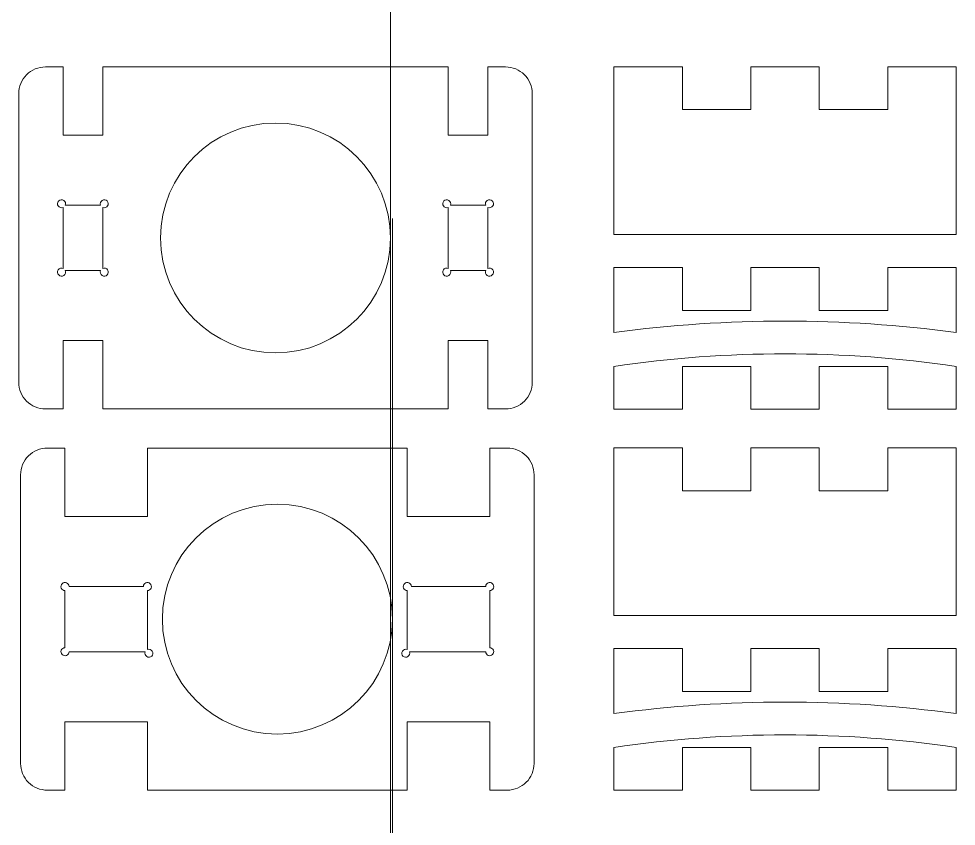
# Model space of a CAD drawing. Header units: millimetres. Extents: x -225 to -1, y -480 to 312.
# Drawn here: x -130.3 to -42.7, y 78.9 to 154.5 of the extents above; entities that cross this region are included whole.
import ezdxf

# ---------------------------------------------------------------- set-up
doc = ezdxf.new("R2010")
doc.units = ezdxf.units.MM
doc.header["$MEASUREMENT"] = 0
doc.layers.add('Ebene 1', color=7, linetype='Continuous')

msp = doc.modelspace()

# ---------------------------------------------------------------- linework, layer by layer
at = {"color": 1, "lineweight": 9}
for points, knots in [([(-95.5388, 133.9706), (-95.5388, 139.9077), (-100.3517, 144.7206), (-106.2888, 144.7206), (-106.2888, 144.7206), (-112.2258, 144.7206), (-117.0388, 139.9077), (-117.0388, 133.9706), (-117.0388, 133.9706), (-117.0388, 128.0336), (-112.2259, 123.2206), (-106.2888, 123.2206), (-106.2888, 123.2206), (-100.3518, 123.2206), (-95.5388, 128.0335), (-95.5388, 133.9705), (-95.5388, 312.0805), (-95.5388, -222.2554), (-95.5388, 133.9706)], [0, 0, 0, 0, 0.2, 0.2, 0.2, 0.2, 0.4, 0.4, 0.4, 0.4, 0.6, 0.6, 0.6, 0.6, 1, 1, 1, 1.0001, 1.0001, 1.0001, 1.0001]), ([(-95.5388, 57.8662), (-95.5388, 63.8033), (-100.3517, 68.6162), (-106.2888, 68.6162), (-106.2888, 68.6162), (-112.2258, 68.6162), (-117.0388, 63.8033), (-117.0388, 57.8662), (-117.0388, 57.8662), (-117.0388, 51.9292), (-112.2259, 47.1162), (-106.2888, 47.1162), (-106.2888, 47.1162), (-100.3518, 47.1162), (-95.5388, 51.9291), (-95.5388, 57.8661), (-95.5388, 235.9761), (-95.5388, -298.3598), (-95.5388, 57.8662)], [0, 0, 0, 0, 0.2, 0.2, 0.2, 0.2, 0.4, 0.4, 0.4, 0.4, 0.6, 0.6, 0.6, 0.6, 1, 1, 1, 1.0001, 1.0001, 1.0001, 1.0001]), ([(-127.7888, 117.9706), (-128.4514, 117.9702), (-129.0871, 118.233), (-129.5559, 118.7013), (-129.5559, 118.7013), (-130.0248, 119.1695), (-130.2884, 119.808), (-130.2888, 120.4706), (-130.2888, 120.4706), (-130.2888, 120.4706), (-130.2888, 147.4706), (-130.2888, 147.4706), (-130.2888, 147.4706), (-130.2892, 148.1332), (-130.0264, 148.7689), (-129.5581, 149.2377), (-129.5581, 149.2377), (-129.0899, 149.7066), (-128.4514, 149.9702), (-127.7888, 149.9706), (-127.7888, 149.9706), (-127.7888, 149.9706), (-126.1388, 149.9706), (-126.1388, 149.9706), (-126.1388, 149.9706), (-126.1388, 149.9706), (-126.1388, 143.5706), (-126.1388, 143.5706), (-126.1388, 143.5706), (-126.1388, 143.5706), (-122.4388, 143.5706), (-122.4388, 143.5706), (-122.4388, 143.5706), (-122.4388, 143.5706), (-122.4388, 149.9706), (-122.4388, 149.9706), (-122.4388, 149.9706), (-122.4388, 149.9706), (-90.1388, 149.9706), (-90.1388, 149.9706), (-90.1388, 149.9706), (-90.1388, 149.9706), (-90.1388, 143.5706), (-90.1388, 143.5706), (-90.1388, 143.5706), (-90.1388, 143.5706), (-86.4388, 143.5706), (-86.4388, 143.5706), (-86.4388, 143.5706), (-86.4388, 143.5706), (-86.4388, 149.9706), (-86.4388, 149.9706), (-86.4388, 149.9706), (-86.4388, 149.9706), (-84.7888, 149.9706), (-84.7888, 149.9706), (-84.7888, 149.9706), (-84.1262, 149.971), (-83.4905, 149.7082), (-83.0217, 149.2399), (-83.0217, 149.2399), (-82.5528, 148.7717), (-82.2892, 148.1332), (-82.2888, 147.4706), (-82.2888, 147.4706), (-82.2888, 147.4706), (-82.2888, 120.4706), (-82.2888, 120.4706), (-82.2888, 120.4706), (-82.2884, 119.808), (-82.5512, 119.1723), (-83.0195, 118.7035), (-83.0195, 118.7035), (-83.4877, 118.2346), (-84.1262, 117.971), (-84.7888, 117.9706), (-84.7888, 117.9706), (-84.7888, 117.9706), (-86.4388, 117.9706), (-86.4388, 117.9706), (-86.4388, 117.9706), (-86.4388, 117.9706), (-86.4388, 124.3706), (-86.4388, 124.3706), (-86.4388, 124.3706), (-86.4388, 124.3706), (-90.1388, 124.3706), (-90.1388, 124.3706), (-90.1388, 124.3706), (-90.1388, 124.3706), (-90.1388, 117.9706), (-90.1388, 117.9706), (-90.1388, 117.9706), (-90.1388, 117.9706), (-122.4388, 117.9706), (-122.4388, 117.9706), (-122.4388, 117.9706), (-122.4388, 117.9706), (-122.4388, 124.3706), (-122.4388, 124.3706), (-122.4388, 124.3706), (-122.4388, 124.3706), (-126.1388, 124.3706), (-126.1388, 124.3706), (-126.1388, 124.3706), (-126.1388, 124.3706), (-126.1388, 117.9706), (-126.1388, 117.9706), (-126.1388, 117.9706), (-126.1388, 117.9706), (-127.7888, 117.9706), (-127.7888, 117.9706)], [0, 0, 0, 0, 0.0344828, 0.0344828, 0.0344828, 0.0344828, 0.0689655, 0.0689655, 0.0689655, 0.0689655, 0.1034483, 0.1034483, 0.1034483, 0.1034483, 0.137931, 0.137931, 0.137931, 0.137931, 0.1724138, 0.1724138, 0.1724138, 0.1724138, 0.2068966, 0.2068966, 0.2068966, 0.2068966, 0.2413793, 0.2413793, 0.2413793, 0.2413793, 0.2758621, 0.2758621, 0.2758621, 0.2758621, 0.3103448, 0.3103448, 0.3103448, 0.3103448, 0.3448276, 0.3448276, 0.3448276, 0.3448276, 0.3793103, 0.3793103, 0.3793103, 0.3793103, 0.4137931, 0.4137931, 0.4137931, 0.4137931, 0.4482759, 0.4482759, 0.4482759, 0.4482759, 0.4827586, 0.4827586, 0.4827586, 0.4827586, 0.5172414, 0.5172414, 0.5172414, 0.5172414, 0.5517241, 0.5517241, 0.5517241, 0.5517241, 0.5862069, 0.5862069, 0.5862069, 0.5862069, 0.6206897, 0.6206897, 0.6206897, 0.6206897, 0.6551724, 0.6551724, 0.6551724, 0.6551724, 0.6896552, 0.6896552, 0.6896552, 0.6896552, 0.7241379, 0.7241379, 0.7241379, 0.7241379, 0.7586207, 0.7586207, 0.7586207, 0.7586207, 0.7931034, 0.7931034, 0.7931034, 0.7931034, 0.8275862, 0.8275862, 0.8275862, 0.8275862, 0.862069, 0.862069, 0.862069, 0.862069, 0.8965517, 0.8965517, 0.8965517, 0.8965517, 0.9310345, 0.9310345, 0.9310345, 0.9310345, 1, 1, 1, 1]), ([(-122.4388, 131.1143), (-122.2736, 131.1864), (-122.0804, 131.1308), (-121.9788, 130.9819), (-121.9788, 130.9819), (-121.8773, 130.8329), (-121.896, 130.6328), (-122.0235, 130.5053), (-122.0235, 130.5053), (-122.1509, 130.3778), (-122.3511, 130.3591), (-122.5, 130.4606), (-122.5, 130.4606), (-122.649, 130.5622), (-122.7046, 130.7554), (-122.6325, 130.9206), (-122.6325, 130.9206), (-122.6325, 130.9206), (-125.9451, 130.9206), (-125.9451, 130.9206), (-125.9451, 130.9206), (-125.873, 130.7554), (-125.9286, 130.5622), (-126.0775, 130.4606), (-126.0775, 130.4606), (-126.2265, 130.3591), (-126.4266, 130.3778), (-126.5541, 130.5053), (-126.5541, 130.5053), (-126.6816, 130.6327), (-126.7003, 130.8329), (-126.5988, 130.9818), (-126.5988, 130.9818), (-126.4972, 131.1308), (-126.304, 131.1864), (-126.1388, 131.1143), (-126.1388, 131.1143), (-126.1388, 131.1143), (-126.1388, 136.8269), (-126.1388, 136.8269), (-126.1388, 136.8269), (-126.304, 136.7548), (-126.4972, 136.8104), (-126.5988, 136.9593), (-126.5988, 136.9593), (-126.7003, 137.1083), (-126.6816, 137.3084), (-126.5541, 137.4359), (-126.5541, 137.4359), (-126.4267, 137.5634), (-126.2265, 137.5821), (-126.0776, 137.4806), (-126.0776, 137.4806), (-125.9286, 137.379), (-125.873, 137.1858), (-125.9451, 137.0206), (-125.9451, 137.0206), (-125.9451, 137.0206), (-122.6325, 137.0206), (-122.6325, 137.0206), (-122.6325, 137.0206), (-122.7046, 137.1858), (-122.649, 137.379), (-122.5001, 137.4806), (-122.5001, 137.4806), (-122.3511, 137.5821), (-122.151, 137.5634), (-122.0235, 137.4359), (-122.0235, 137.4359), (-121.896, 137.3085), (-121.8773, 137.1083), (-121.9788, 136.9594), (-121.9788, 136.9594), (-122.0804, 136.8104), (-122.2736, 136.7548), (-122.4388, 136.8269), (-122.4388, 136.8269), (-122.4388, 136.8269), (-122.4388, 131.1143), (-122.4388, 131.1143)], [0, 0, 0, 0, 0.047619, 0.047619, 0.047619, 0.047619, 0.0952381, 0.0952381, 0.0952381, 0.0952381, 0.1428571, 0.1428571, 0.1428571, 0.1428571, 0.1904762, 0.1904762, 0.1904762, 0.1904762, 0.2380952, 0.2380952, 0.2380952, 0.2380952, 0.2857143, 0.2857143, 0.2857143, 0.2857143, 0.3333333, 0.3333333, 0.3333333, 0.3333333, 0.3809524, 0.3809524, 0.3809524, 0.3809524, 0.4285714, 0.4285714, 0.4285714, 0.4285714, 0.4761905, 0.4761905, 0.4761905, 0.4761905, 0.5238095, 0.5238095, 0.5238095, 0.5238095, 0.5714286, 0.5714286, 0.5714286, 0.5714286, 0.6190476, 0.6190476, 0.6190476, 0.6190476, 0.6666667, 0.6666667, 0.6666667, 0.6666667, 0.7142857, 0.7142857, 0.7142857, 0.7142857, 0.7619048, 0.7619048, 0.7619048, 0.7619048, 0.8095238, 0.8095238, 0.8095238, 0.8095238, 0.8571429, 0.8571429, 0.8571429, 0.8571429, 0.9047619, 0.9047619, 0.9047619, 0.9047619, 1, 1, 1, 1]), ([(-90.1388, 136.8269), (-90.304, 136.7548), (-90.4972, 136.8104), (-90.5988, 136.9593), (-90.5988, 136.9593), (-90.7003, 137.1083), (-90.6816, 137.3084), (-90.5541, 137.4359), (-90.5541, 137.4359), (-90.4267, 137.5634), (-90.2265, 137.5821), (-90.0776, 137.4806), (-90.0776, 137.4806), (-89.9286, 137.379), (-89.873, 137.1858), (-89.9451, 137.0206), (-89.9451, 137.0206), (-89.9451, 137.0206), (-86.6325, 137.0206), (-86.6325, 137.0206), (-86.6325, 137.0206), (-86.7046, 137.1858), (-86.649, 137.379), (-86.5001, 137.4806), (-86.5001, 137.4806), (-86.3511, 137.5821), (-86.151, 137.5634), (-86.0235, 137.4359), (-86.0235, 137.4359), (-85.896, 137.3085), (-85.8773, 137.1083), (-85.9788, 136.9594), (-85.9788, 136.9594), (-86.0804, 136.8104), (-86.2736, 136.7548), (-86.4388, 136.8269), (-86.4388, 136.8269), (-86.4388, 136.8269), (-86.4388, 131.1143), (-86.4388, 131.1143), (-86.4388, 131.1143), (-86.2736, 131.1864), (-86.0804, 131.1308), (-85.9788, 130.9819), (-85.9788, 130.9819), (-85.8773, 130.8329), (-85.896, 130.6328), (-86.0235, 130.5053), (-86.0235, 130.5053), (-86.1509, 130.3778), (-86.3511, 130.3591), (-86.5, 130.4606), (-86.5, 130.4606), (-86.649, 130.5622), (-86.7046, 130.7554), (-86.6325, 130.9206), (-86.6325, 130.9206), (-86.6325, 130.9206), (-89.9451, 130.9206), (-89.9451, 130.9206), (-89.9451, 130.9206), (-89.873, 130.7554), (-89.9286, 130.5622), (-90.0775, 130.4606), (-90.0775, 130.4606), (-90.2265, 130.3591), (-90.4266, 130.3778), (-90.5541, 130.5053), (-90.5541, 130.5053), (-90.6816, 130.6327), (-90.7003, 130.8329), (-90.5988, 130.9818), (-90.5988, 130.9818), (-90.4972, 131.1308), (-90.304, 131.1864), (-90.1388, 131.1143), (-90.1388, 131.1143), (-90.1388, 131.1143), (-90.1388, 136.8269), (-90.1388, 136.8269)], [0, 0, 0, 0, 0.047619, 0.047619, 0.047619, 0.047619, 0.0952381, 0.0952381, 0.0952381, 0.0952381, 0.1428571, 0.1428571, 0.1428571, 0.1428571, 0.1904762, 0.1904762, 0.1904762, 0.1904762, 0.2380952, 0.2380952, 0.2380952, 0.2380952, 0.2857143, 0.2857143, 0.2857143, 0.2857143, 0.3333333, 0.3333333, 0.3333333, 0.3333333, 0.3809524, 0.3809524, 0.3809524, 0.3809524, 0.4285714, 0.4285714, 0.4285714, 0.4285714, 0.4761905, 0.4761905, 0.4761905, 0.4761905, 0.5238095, 0.5238095, 0.5238095, 0.5238095, 0.5714286, 0.5714286, 0.5714286, 0.5714286, 0.6190476, 0.6190476, 0.6190476, 0.6190476, 0.6666667, 0.6666667, 0.6666667, 0.6666667, 0.7142857, 0.7142857, 0.7142857, 0.7142857, 0.7619048, 0.7619048, 0.7619048, 0.7619048, 0.8095238, 0.8095238, 0.8095238, 0.8095238, 0.8571429, 0.8571429, 0.8571429, 0.8571429, 0.9047619, 0.9047619, 0.9047619, 0.9047619, 1, 1, 1, 1])]:
    msp.add_open_spline(points, degree=3, knots=knots, dxfattribs=at)
at = {"layer": 'Ebene 1', "color": 1, "lineweight": 9}
for points, knots in [([(-95.366, 98.3124), (-95.366, 104.2495), (-100.1789, 109.0624), (-106.116, 109.0624), (-106.116, 109.0624), (-112.053, 109.0624), (-116.866, 104.2495), (-116.866, 98.3124), (-116.866, 98.3124), (-116.866, 92.3754), (-112.0531, 87.5624), (-106.116, 87.5624), (-106.116, 87.5624), (-100.179, 87.5624), (-95.366, 92.3753), (-95.366, 98.3123), (-95.366, 276.4223), (-95.366, -257.9136), (-95.366, 98.3124)], [0, 0, 0, 0, 0.2, 0.2, 0.2, 0.2, 0.4, 0.4, 0.4, 0.4, 0.6, 0.6, 0.6, 0.6, 1, 1, 1, 1.0001, 1.0001, 1.0001, 1.0001]), ([(-86.8663, 21.2825), (-86.8663, 27.2196), (-91.6792, 32.0325), (-97.6163, 32.0325), (-97.6163, 32.0325), (-103.5533, 32.0325), (-108.3663, 27.2196), (-108.3663, 21.2825), (-108.3663, 21.2825), (-108.3663, 15.3455), (-103.5534, 10.5325), (-97.6163, 10.5325), (-97.6163, 10.5325), (-91.6793, 10.5325), (-86.8663, 15.3454), (-86.8663, 21.2824), (-86.8663, 199.3924), (-86.8663, -334.9435), (-86.8663, 21.2825)], [0, 0, 0, 0, 0.2, 0.2, 0.2, 0.2, 0.4, 0.4, 0.4, 0.4, 0.6, 0.6, 0.6, 0.6, 1, 1, 1, 1.0001, 1.0001, 1.0001, 1.0001]), ([(-106.8661, -14.4954), (-106.8661, -8.5583), (-102.0532, -3.7454), (-96.1161, -3.7454), (-96.1161, -3.7454), (-90.1791, -3.7454), (-85.3661, -8.5583), (-85.3661, -14.4954), (-85.3661, -14.4954), (-85.3661, -20.4324), (-90.179, -25.2454), (-96.1161, -25.2454), (-96.1161, -25.2454), (-102.0531, -25.2454), (-106.8661, -20.4325), (-106.8661, -14.4955), (-106.8661, 163.6145), (-106.8661, -370.7214), (-106.8661, -14.4954)], [0, 0, 0, 0, 0.2, 0.2, 0.2, 0.2, 0.4, 0.4, 0.4, 0.4, 0.6, 0.6, 0.6, 0.6, 1, 1, 1, 1.0001, 1.0001, 1.0001, 1.0001]), ([(-42.6536, 149.9707), (-42.6536, 149.9707), (-42.6536, 134.3009), (-42.6536, 134.3009), (-42.6536, 134.3009), (-42.6536, 134.3009), (-74.6536, 134.3009), (-74.6536, 134.3009), (-74.6536, 134.3009), (-74.6536, 134.3009), (-74.6536, 149.9707), (-74.6536, 149.9707), (-74.6536, 149.9707), (-74.6536, 149.9707), (-68.2536, 149.9707), (-68.2536, 149.9707), (-68.2536, 149.9707), (-68.2536, 149.9707), (-68.2536, 145.9707), (-68.2536, 145.9707), (-68.2536, 145.9707), (-68.2536, 145.9707), (-61.8536, 145.9707), (-61.8536, 145.9707), (-61.8536, 145.9707), (-61.8536, 145.9707), (-61.8536, 149.9707), (-61.8536, 149.9707), (-61.8536, 149.9707), (-61.8536, 149.9707), (-55.4536, 149.9707), (-55.4536, 149.9707), (-55.4536, 149.9707), (-55.4536, 149.9707), (-55.4536, 145.9707), (-55.4536, 145.9707), (-55.4536, 145.9707), (-55.4536, 145.9707), (-49.0536, 145.9707), (-49.0536, 145.9707), (-49.0536, 145.9707), (-49.0536, 145.9707), (-49.0536, 149.9707), (-49.0536, 149.9707), (-49.0536, 149.9707), (-49.0536, 149.9707), (-42.6536, 149.9707), (-42.6536, 149.9707)], [0, 0, 0, 0, 0.0769231, 0.0769231, 0.0769231, 0.0769231, 0.1538462, 0.1538462, 0.1538462, 0.1538462, 0.2307692, 0.2307692, 0.2307692, 0.2307692, 0.3076923, 0.3076923, 0.3076923, 0.3076923, 0.3846154, 0.3846154, 0.3846154, 0.3846154, 0.4615385, 0.4615385, 0.4615385, 0.4615385, 0.5384615, 0.5384615, 0.5384615, 0.5384615, 0.6153846, 0.6153846, 0.6153846, 0.6153846, 0.6923077, 0.6923077, 0.6923077, 0.6923077, 0.7692308, 0.7692308, 0.7692308, 0.7692308, 0.8461538, 0.8461538, 0.8461538, 0.8461538, 1, 1, 1, 1]), ([(-74.6536, 125.1208), (-74.6536, 125.1208), (-74.6536, 131.1922), (-74.6536, 131.1922), (-74.6536, 131.1922), (-74.6536, 131.1922), (-68.2536, 131.1922), (-68.2536, 131.1922), (-68.2536, 131.1922), (-68.2536, 131.1922), (-68.2536, 127.1922), (-68.2536, 127.1922), (-68.2536, 127.1922), (-68.2536, 127.1922), (-61.8536, 127.1922), (-61.8536, 127.1922), (-61.8536, 127.1922), (-61.8536, 127.1922), (-61.8536, 131.1922), (-61.8536, 131.1922), (-61.8536, 131.1922), (-61.8536, 131.1922), (-55.4536, 131.1922), (-55.4536, 131.1922), (-55.4536, 131.1922), (-55.4536, 131.1922), (-55.4536, 127.1922), (-55.4536, 127.1922), (-55.4536, 127.1922), (-55.4536, 127.1922), (-49.0536, 127.1922), (-49.0536, 127.1922), (-49.0536, 127.1922), (-49.0536, 127.1922), (-49.0536, 131.1922), (-49.0536, 131.1922), (-49.0536, 131.1922), (-49.0536, 131.1922), (-42.6536, 131.1922), (-42.6536, 131.1922), (-42.6536, 131.1922), (-42.6536, 131.1922), (-42.6536, 125.1208), (-42.6536, 125.1208), (-42.6536, 125.1208), (-53.2734, 126.5494), (-64.0339, 126.5496), (-74.6536, 125.1208)], [0, 0, 0, 0, 0.0769231, 0.0769231, 0.0769231, 0.0769231, 0.1538462, 0.1538462, 0.1538462, 0.1538462, 0.2307692, 0.2307692, 0.2307692, 0.2307692, 0.3076923, 0.3076923, 0.3076923, 0.3076923, 0.3846154, 0.3846154, 0.3846154, 0.3846154, 0.4615385, 0.4615385, 0.4615385, 0.4615385, 0.5384615, 0.5384615, 0.5384615, 0.5384615, 0.6153846, 0.6153846, 0.6153846, 0.6153846, 0.6923077, 0.6923077, 0.6923077, 0.6923077, 0.7692308, 0.7692308, 0.7692308, 0.7692308, 0.8461538, 0.8461538, 0.8461538, 0.8461538, 1, 1, 1, 1]), ([(-106.8661, -49.718), (-106.8661, -43.7809), (-102.0532, -38.968), (-96.1161, -38.968), (-96.1161, -38.968), (-90.1791, -38.968), (-85.3661, -43.7809), (-85.3661, -49.718), (-85.3661, -49.718), (-85.3661, -55.655), (-90.179, -60.468), (-96.1161, -60.468), (-96.1161, -60.468), (-102.0531, -60.468), (-106.8661, -55.6551), (-106.8661, -49.7181), (-106.8661, 128.3919), (-106.8661, -405.944), (-106.8661, -49.718)], [0, 0, 0, 0, 0.2, 0.2, 0.2, 0.2, 0.4, 0.4, 0.4, 0.4, 0.6, 0.6, 0.6, 0.6, 1, 1, 1, 1.0001, 1.0001, 1.0001, 1.0001]), ([(-68.2536, 121.956), (-68.2536, 121.956), (-68.2536, 117.956), (-68.2536, 117.956), (-68.2536, 117.956), (-68.2536, 117.956), (-74.6536, 117.956), (-74.6536, 117.956), (-74.6536, 117.956), (-74.6536, 117.956), (-74.6536, 121.956), (-74.6536, 121.956), (-74.6536, 121.956), (-64.045, 123.5158), (-53.2623, 123.5155), (-42.6536, 121.956), (-42.6536, 121.956), (-42.6536, 121.956), (-42.6536, 117.956), (-42.6536, 117.956), (-42.6536, 117.956), (-42.6536, 117.956), (-49.0536, 117.956), (-49.0536, 117.956), (-49.0536, 117.956), (-49.0536, 117.956), (-49.0536, 121.956), (-49.0536, 121.956), (-49.0536, 121.956), (-49.0536, 121.956), (-55.4536, 121.956), (-55.4536, 121.956), (-55.4536, 121.956), (-55.4536, 121.956), (-55.4536, 117.956), (-55.4536, 117.956), (-55.4536, 117.956), (-55.4536, 117.956), (-61.8536, 117.956), (-61.8536, 117.956), (-61.8536, 117.956), (-61.8536, 117.956), (-61.8536, 121.956), (-61.8536, 121.956), (-61.8536, 121.956), (-61.8536, 121.956), (-68.2536, 121.956), (-68.2536, 121.956)], [0, 0, 0, 0, 0.0769231, 0.0769231, 0.0769231, 0.0769231, 0.1538462, 0.1538462, 0.1538462, 0.1538462, 0.2307692, 0.2307692, 0.2307692, 0.2307692, 0.3076923, 0.3076923, 0.3076923, 0.3076923, 0.3846154, 0.3846154, 0.3846154, 0.3846154, 0.4615385, 0.4615385, 0.4615385, 0.4615385, 0.5384615, 0.5384615, 0.5384615, 0.5384615, 0.6153846, 0.6153846, 0.6153846, 0.6153846, 0.6923077, 0.6923077, 0.6923077, 0.6923077, 0.7692308, 0.7692308, 0.7692308, 0.7692308, 0.8461538, 0.8461538, 0.8461538, 0.8461538, 1, 1, 1, 1]), ([(-82.116, 84.8124), (-82.1156, 84.1498), (-82.3784, 83.5141), (-82.8467, 83.0453), (-82.8467, 83.0453), (-83.3149, 82.5764), (-83.9534, 82.3128), (-84.616, 82.3124), (-84.616, 82.3124), (-84.616, 82.3124), (-86.266, 82.3124), (-86.266, 82.3124), (-86.266, 82.3124), (-86.266, 82.3124), (-86.266, 88.7124), (-86.266, 88.7124), (-86.266, 88.7124), (-86.266, 88.7124), (-93.966, 88.7124), (-93.966, 88.7124), (-93.966, 88.7124), (-93.966, 88.7124), (-93.966, 82.3124), (-93.966, 82.3124), (-93.966, 82.3124), (-93.966, 82.3124), (-118.266, 82.3124), (-118.266, 82.3124), (-118.266, 82.3124), (-118.266, 82.3124), (-118.266, 88.7124), (-118.266, 88.7124), (-118.266, 88.7124), (-118.266, 88.7124), (-125.966, 88.7124), (-125.966, 88.7124), (-125.966, 88.7124), (-125.966, 88.7124), (-125.966, 82.3124), (-125.966, 82.3124), (-125.966, 82.3124), (-125.966, 82.3124), (-127.616, 82.3124), (-127.616, 82.3124), (-127.616, 82.3124), (-128.2786, 82.312), (-128.9143, 82.5748), (-129.3831, 83.0431), (-129.3831, 83.0431), (-129.852, 83.5113), (-130.1156, 84.1498), (-130.116, 84.8124), (-130.116, 84.8124), (-130.116, 84.8124), (-130.116, 111.8124), (-130.116, 111.8124), (-130.116, 111.8124), (-130.1164, 112.475), (-129.8536, 113.1107), (-129.3853, 113.5795), (-129.3853, 113.5795), (-128.9171, 114.0484), (-128.2786, 114.312), (-127.616, 114.3124), (-127.616, 114.3124), (-127.616, 114.3124), (-125.966, 114.3124), (-125.966, 114.3124), (-125.966, 114.3124), (-125.966, 114.3124), (-125.966, 107.9124), (-125.966, 107.9124), (-125.966, 107.9124), (-125.966, 107.9124), (-118.266, 107.9124), (-118.266, 107.9124), (-118.266, 107.9124), (-118.266, 107.9124), (-118.266, 114.3124), (-118.266, 114.3124), (-118.266, 114.3124), (-118.266, 114.3124), (-93.966, 114.3124), (-93.966, 114.3124), (-93.966, 114.3124), (-93.966, 114.3124), (-93.966, 107.9124), (-93.966, 107.9124), (-93.966, 107.9124), (-93.966, 107.9124), (-86.266, 107.9124), (-86.266, 107.9124), (-86.266, 107.9124), (-86.266, 107.9124), (-86.266, 114.3124), (-86.266, 114.3124), (-86.266, 114.3124), (-86.266, 114.3124), (-84.616, 114.3124), (-84.616, 114.3124), (-84.616, 114.3124), (-83.9534, 114.3128), (-83.3177, 114.05), (-82.8489, 113.5817), (-82.8489, 113.5817), (-82.38, 113.1135), (-82.1164, 112.475), (-82.116, 111.8124), (-82.116, 111.8124), (-82.116, 111.8124), (-82.116, 84.8124), (-82.116, 84.8124)], [0, 0, 0, 0, 0.0344828, 0.0344828, 0.0344828, 0.0344828, 0.0689655, 0.0689655, 0.0689655, 0.0689655, 0.1034483, 0.1034483, 0.1034483, 0.1034483, 0.137931, 0.137931, 0.137931, 0.137931, 0.1724138, 0.1724138, 0.1724138, 0.1724138, 0.2068966, 0.2068966, 0.2068966, 0.2068966, 0.2413793, 0.2413793, 0.2413793, 0.2413793, 0.2758621, 0.2758621, 0.2758621, 0.2758621, 0.3103448, 0.3103448, 0.3103448, 0.3103448, 0.3448276, 0.3448276, 0.3448276, 0.3448276, 0.3793103, 0.3793103, 0.3793103, 0.3793103, 0.4137931, 0.4137931, 0.4137931, 0.4137931, 0.4482759, 0.4482759, 0.4482759, 0.4482759, 0.4827586, 0.4827586, 0.4827586, 0.4827586, 0.5172414, 0.5172414, 0.5172414, 0.5172414, 0.5517241, 0.5517241, 0.5517241, 0.5517241, 0.5862069, 0.5862069, 0.5862069, 0.5862069, 0.6206897, 0.6206897, 0.6206897, 0.6206897, 0.6551724, 0.6551724, 0.6551724, 0.6551724, 0.6896552, 0.6896552, 0.6896552, 0.6896552, 0.7241379, 0.7241379, 0.7241379, 0.7241379, 0.7586207, 0.7586207, 0.7586207, 0.7586207, 0.7931034, 0.7931034, 0.7931034, 0.7931034, 0.8275862, 0.8275862, 0.8275862, 0.8275862, 0.862069, 0.862069, 0.862069, 0.862069, 0.8965517, 0.8965517, 0.8965517, 0.8965517, 0.9310345, 0.9310345, 0.9310345, 0.9310345, 1, 1, 1, 1]), ([(-42.6536, 114.327), (-42.6536, 114.327), (-42.6536, 98.6572), (-42.6536, 98.6572), (-42.6536, 98.6572), (-42.6536, 98.6572), (-74.6536, 98.6572), (-74.6536, 98.6572), (-74.6536, 98.6572), (-74.6536, 98.6572), (-74.6536, 114.327), (-74.6536, 114.327), (-74.6536, 114.327), (-74.6536, 114.327), (-68.2536, 114.327), (-68.2536, 114.327), (-68.2536, 114.327), (-68.2536, 114.327), (-68.2536, 110.327), (-68.2536, 110.327), (-68.2536, 110.327), (-68.2536, 110.327), (-61.8536, 110.327), (-61.8536, 110.327), (-61.8536, 110.327), (-61.8536, 110.327), (-61.8536, 114.327), (-61.8536, 114.327), (-61.8536, 114.327), (-61.8536, 114.327), (-55.4536, 114.327), (-55.4536, 114.327), (-55.4536, 114.327), (-55.4536, 114.327), (-55.4536, 110.327), (-55.4536, 110.327), (-55.4536, 110.327), (-55.4536, 110.327), (-49.0536, 110.327), (-49.0536, 110.327), (-49.0536, 110.327), (-49.0536, 110.327), (-49.0536, 114.327), (-49.0536, 114.327), (-49.0536, 114.327), (-49.0536, 114.327), (-42.6536, 114.327), (-42.6536, 114.327)], [0, 0, 0, 0, 0.0769231, 0.0769231, 0.0769231, 0.0769231, 0.1538462, 0.1538462, 0.1538462, 0.1538462, 0.2307692, 0.2307692, 0.2307692, 0.2307692, 0.3076923, 0.3076923, 0.3076923, 0.3076923, 0.3846154, 0.3846154, 0.3846154, 0.3846154, 0.4615385, 0.4615385, 0.4615385, 0.4615385, 0.5384615, 0.5384615, 0.5384615, 0.5384615, 0.6153846, 0.6153846, 0.6153846, 0.6153846, 0.6923077, 0.6923077, 0.6923077, 0.6923077, 0.7692308, 0.7692308, 0.7692308, 0.7692308, 0.8461538, 0.8461538, 0.8461538, 0.8461538, 1, 1, 1, 1]), ([(-125.591, 95.2624), (-125.5909, 95.1106), (-125.6822, 94.9737), (-125.8224, 94.9156), (-125.8224, 94.9156), (-125.9626, 94.8574), (-126.124, 94.8894), (-126.2314, 94.9967), (-126.2314, 94.9967), (-126.3388, 95.1039), (-126.371, 95.2653), (-126.313, 95.4055), (-126.313, 95.4055), (-126.255, 95.5458), (-126.1178, 95.6373), (-125.966, 95.6374), (-125.966, 95.6374), (-125.966, 95.6374), (-125.966, 100.9874), (-125.966, 100.9874), (-125.966, 100.9874), (-126.1178, 100.9873), (-126.2547, 101.0786), (-126.3128, 101.2188), (-126.3128, 101.2188), (-126.371, 101.359), (-126.339, 101.5204), (-126.2317, 101.6278), (-126.2317, 101.6278), (-126.1245, 101.7352), (-125.9631, 101.7674), (-125.8229, 101.7094), (-125.8229, 101.7094), (-125.6826, 101.6514), (-125.5911, 101.5142), (-125.591, 101.3624), (-125.591, 101.3624), (-125.591, 101.3624), (-118.641, 101.3624), (-118.641, 101.3624), (-118.641, 101.3624), (-118.6411, 101.5142), (-118.5498, 101.6511), (-118.4096, 101.7092), (-118.4096, 101.7092), (-118.2694, 101.7674), (-118.108, 101.7354), (-118.0006, 101.6281), (-118.0006, 101.6281), (-117.8932, 101.5209), (-117.861, 101.3595), (-117.919, 101.2193), (-117.919, 101.2193), (-117.977, 101.079), (-118.1142, 100.9875), (-118.266, 100.9874), (-118.266, 100.9874), (-118.266, 100.9874), (-118.266, 95.4561), (-118.266, 95.4561), (-118.266, 95.4561), (-118.1008, 95.5282), (-117.9076, 95.4726), (-117.806, 95.3237), (-117.806, 95.3237), (-117.7045, 95.1747), (-117.7232, 94.9746), (-117.8507, 94.8471), (-117.8507, 94.8471), (-117.9781, 94.7196), (-118.1783, 94.7009), (-118.3272, 94.8024), (-118.3272, 94.8024), (-118.4762, 94.904), (-118.5318, 95.0972), (-118.4597, 95.2624), (-118.4597, 95.2624), (-118.4597, 95.2624), (-125.591, 95.2624), (-125.591, 95.2624)], [0, 0, 0, 0, 0.047619, 0.047619, 0.047619, 0.047619, 0.0952381, 0.0952381, 0.0952381, 0.0952381, 0.1428571, 0.1428571, 0.1428571, 0.1428571, 0.1904762, 0.1904762, 0.1904762, 0.1904762, 0.2380952, 0.2380952, 0.2380952, 0.2380952, 0.2857143, 0.2857143, 0.2857143, 0.2857143, 0.3333333, 0.3333333, 0.3333333, 0.3333333, 0.3809524, 0.3809524, 0.3809524, 0.3809524, 0.4285714, 0.4285714, 0.4285714, 0.4285714, 0.4761905, 0.4761905, 0.4761905, 0.4761905, 0.5238095, 0.5238095, 0.5238095, 0.5238095, 0.5714286, 0.5714286, 0.5714286, 0.5714286, 0.6190476, 0.6190476, 0.6190476, 0.6190476, 0.6666667, 0.6666667, 0.6666667, 0.6666667, 0.7142857, 0.7142857, 0.7142857, 0.7142857, 0.7619048, 0.7619048, 0.7619048, 0.7619048, 0.8095238, 0.8095238, 0.8095238, 0.8095238, 0.8571429, 0.8571429, 0.8571429, 0.8571429, 0.9047619, 0.9047619, 0.9047619, 0.9047619, 1, 1, 1, 1]), ([(-86.266, 95.6374), (-86.1142, 95.6375), (-85.9773, 95.5462), (-85.9192, 95.406), (-85.9192, 95.406), (-85.861, 95.2658), (-85.893, 95.1044), (-86.0003, 94.997), (-86.0003, 94.997), (-86.1075, 94.8896), (-86.2689, 94.8574), (-86.4091, 94.9154), (-86.4091, 94.9154), (-86.5494, 94.9734), (-86.6409, 95.1106), (-86.641, 95.2624), (-86.641, 95.2624), (-86.641, 95.2624), (-93.7723, 95.2624), (-93.7723, 95.2624), (-93.7723, 95.2624), (-93.7002, 95.0972), (-93.7558, 94.904), (-93.9047, 94.8024), (-93.9047, 94.8024), (-94.0537, 94.7009), (-94.2538, 94.7196), (-94.3813, 94.8471), (-94.3813, 94.8471), (-94.5088, 94.9745), (-94.5275, 95.1747), (-94.426, 95.3236), (-94.426, 95.3236), (-94.3244, 95.4726), (-94.1312, 95.5282), (-93.966, 95.4561), (-93.966, 95.4561), (-93.966, 95.4561), (-93.966, 100.9874), (-93.966, 100.9874), (-93.966, 100.9874), (-94.1178, 100.9873), (-94.2547, 101.0786), (-94.3128, 101.2188), (-94.3128, 101.2188), (-94.371, 101.359), (-94.339, 101.5204), (-94.2317, 101.6278), (-94.2317, 101.6278), (-94.1245, 101.7352), (-93.9631, 101.7674), (-93.8229, 101.7094), (-93.8229, 101.7094), (-93.6826, 101.6514), (-93.5911, 101.5142), (-93.591, 101.3624), (-93.591, 101.3624), (-93.591, 101.3624), (-86.641, 101.3624), (-86.641, 101.3624), (-86.641, 101.3624), (-86.6411, 101.5142), (-86.5498, 101.6511), (-86.4096, 101.7092), (-86.4096, 101.7092), (-86.2694, 101.7674), (-86.108, 101.7354), (-86.0006, 101.6281), (-86.0006, 101.6281), (-85.8932, 101.5209), (-85.861, 101.3595), (-85.919, 101.2193), (-85.919, 101.2193), (-85.977, 101.079), (-86.1142, 100.9875), (-86.266, 100.9874), (-86.266, 100.9874), (-86.266, 100.9874), (-86.266, 95.6374), (-86.266, 95.6374)], [0, 0, 0, 0, 0.047619, 0.047619, 0.047619, 0.047619, 0.0952381, 0.0952381, 0.0952381, 0.0952381, 0.1428571, 0.1428571, 0.1428571, 0.1428571, 0.1904762, 0.1904762, 0.1904762, 0.1904762, 0.2380952, 0.2380952, 0.2380952, 0.2380952, 0.2857143, 0.2857143, 0.2857143, 0.2857143, 0.3333333, 0.3333333, 0.3333333, 0.3333333, 0.3809524, 0.3809524, 0.3809524, 0.3809524, 0.4285714, 0.4285714, 0.4285714, 0.4285714, 0.4761905, 0.4761905, 0.4761905, 0.4761905, 0.5238095, 0.5238095, 0.5238095, 0.5238095, 0.5714286, 0.5714286, 0.5714286, 0.5714286, 0.6190476, 0.6190476, 0.6190476, 0.6190476, 0.6666667, 0.6666667, 0.6666667, 0.6666667, 0.7142857, 0.7142857, 0.7142857, 0.7142857, 0.7619048, 0.7619048, 0.7619048, 0.7619048, 0.8095238, 0.8095238, 0.8095238, 0.8095238, 0.8571429, 0.8571429, 0.8571429, 0.8571429, 0.9047619, 0.9047619, 0.9047619, 0.9047619, 1, 1, 1, 1]), ([(-74.6536, 89.4771), (-74.6536, 89.4771), (-74.6536, 95.5485), (-74.6536, 95.5485), (-74.6536, 95.5485), (-74.6536, 95.5485), (-68.2536, 95.5485), (-68.2536, 95.5485), (-68.2536, 95.5485), (-68.2536, 95.5485), (-68.2536, 91.5485), (-68.2536, 91.5485), (-68.2536, 91.5485), (-68.2536, 91.5485), (-61.8536, 91.5485), (-61.8536, 91.5485), (-61.8536, 91.5485), (-61.8536, 91.5485), (-61.8536, 95.5485), (-61.8536, 95.5485), (-61.8536, 95.5485), (-61.8536, 95.5485), (-55.4536, 95.5485), (-55.4536, 95.5485), (-55.4536, 95.5485), (-55.4536, 95.5485), (-55.4536, 91.5485), (-55.4536, 91.5485), (-55.4536, 91.5485), (-55.4536, 91.5485), (-49.0536, 91.5485), (-49.0536, 91.5485), (-49.0536, 91.5485), (-49.0536, 91.5485), (-49.0536, 95.5485), (-49.0536, 95.5485), (-49.0536, 95.5485), (-49.0536, 95.5485), (-42.6536, 95.5485), (-42.6536, 95.5485), (-42.6536, 95.5485), (-42.6536, 95.5485), (-42.6536, 89.4771), (-42.6536, 89.4771), (-42.6536, 89.4771), (-53.2734, 90.9057), (-64.0339, 90.9059), (-74.6536, 89.4771)], [0, 0, 0, 0, 0.0769231, 0.0769231, 0.0769231, 0.0769231, 0.1538462, 0.1538462, 0.1538462, 0.1538462, 0.2307692, 0.2307692, 0.2307692, 0.2307692, 0.3076923, 0.3076923, 0.3076923, 0.3076923, 0.3846154, 0.3846154, 0.3846154, 0.3846154, 0.4615385, 0.4615385, 0.4615385, 0.4615385, 0.5384615, 0.5384615, 0.5384615, 0.5384615, 0.6153846, 0.6153846, 0.6153846, 0.6153846, 0.6923077, 0.6923077, 0.6923077, 0.6923077, 0.7692308, 0.7692308, 0.7692308, 0.7692308, 0.8461538, 0.8461538, 0.8461538, 0.8461538, 1, 1, 1, 1]), ([(-106.8661, -88.0853), (-106.8661, -82.1482), (-102.0532, -77.3353), (-96.1161, -77.3353), (-96.1161, -77.3353), (-90.1791, -77.3353), (-85.3661, -82.1482), (-85.3661, -88.0853), (-85.3661, -88.0853), (-85.3661, -94.0223), (-90.179, -98.8353), (-96.1161, -98.8353), (-96.1161, -98.8353), (-102.0531, -98.8353), (-106.8661, -94.0224), (-106.8661, -88.0854), (-106.8661, 90.0246), (-106.8661, -444.3113), (-106.8661, -88.0853)], [0, 0, 0, 0, 0.2, 0.2, 0.2, 0.2, 0.4, 0.4, 0.4, 0.4, 0.6, 0.6, 0.6, 0.6, 1, 1, 1, 1.0001, 1.0001, 1.0001, 1.0001]), ([(-68.2536, 86.3123), (-68.2536, 86.3123), (-68.2536, 82.3123), (-68.2536, 82.3123), (-68.2536, 82.3123), (-68.2536, 82.3123), (-74.6536, 82.3123), (-74.6536, 82.3123), (-74.6536, 82.3123), (-74.6536, 82.3123), (-74.6536, 86.3123), (-74.6536, 86.3123), (-74.6536, 86.3123), (-64.045, 87.8721), (-53.2623, 87.8718), (-42.6536, 86.3123), (-42.6536, 86.3123), (-42.6536, 86.3123), (-42.6536, 82.3123), (-42.6536, 82.3123), (-42.6536, 82.3123), (-42.6536, 82.3123), (-49.0536, 82.3123), (-49.0536, 82.3123), (-49.0536, 82.3123), (-49.0536, 82.3123), (-49.0536, 86.3123), (-49.0536, 86.3123), (-49.0536, 86.3123), (-49.0536, 86.3123), (-55.4536, 86.3123), (-55.4536, 86.3123), (-55.4536, 86.3123), (-55.4536, 86.3123), (-55.4536, 82.3123), (-55.4536, 82.3123), (-55.4536, 82.3123), (-55.4536, 82.3123), (-61.8536, 82.3123), (-61.8536, 82.3123), (-61.8536, 82.3123), (-61.8536, 82.3123), (-61.8536, 86.3123), (-61.8536, 86.3123), (-61.8536, 86.3123), (-61.8536, 86.3123), (-68.2536, 86.3123), (-68.2536, 86.3123)], [0, 0, 0, 0, 0.0769231, 0.0769231, 0.0769231, 0.0769231, 0.1538462, 0.1538462, 0.1538462, 0.1538462, 0.2307692, 0.2307692, 0.2307692, 0.2307692, 0.3076923, 0.3076923, 0.3076923, 0.3076923, 0.3846154, 0.3846154, 0.3846154, 0.3846154, 0.4615385, 0.4615385, 0.4615385, 0.4615385, 0.5384615, 0.5384615, 0.5384615, 0.5384615, 0.6153846, 0.6153846, 0.6153846, 0.6153846, 0.6923077, 0.6923077, 0.6923077, 0.6923077, 0.7692308, 0.7692308, 0.7692308, 0.7692308, 0.8461538, 0.8461538, 0.8461538, 0.8461538, 1, 1, 1, 1])]:
    msp.add_open_spline(points, degree=3, knots=knots, dxfattribs=at)

doc.saveas('drawing.dxf')
